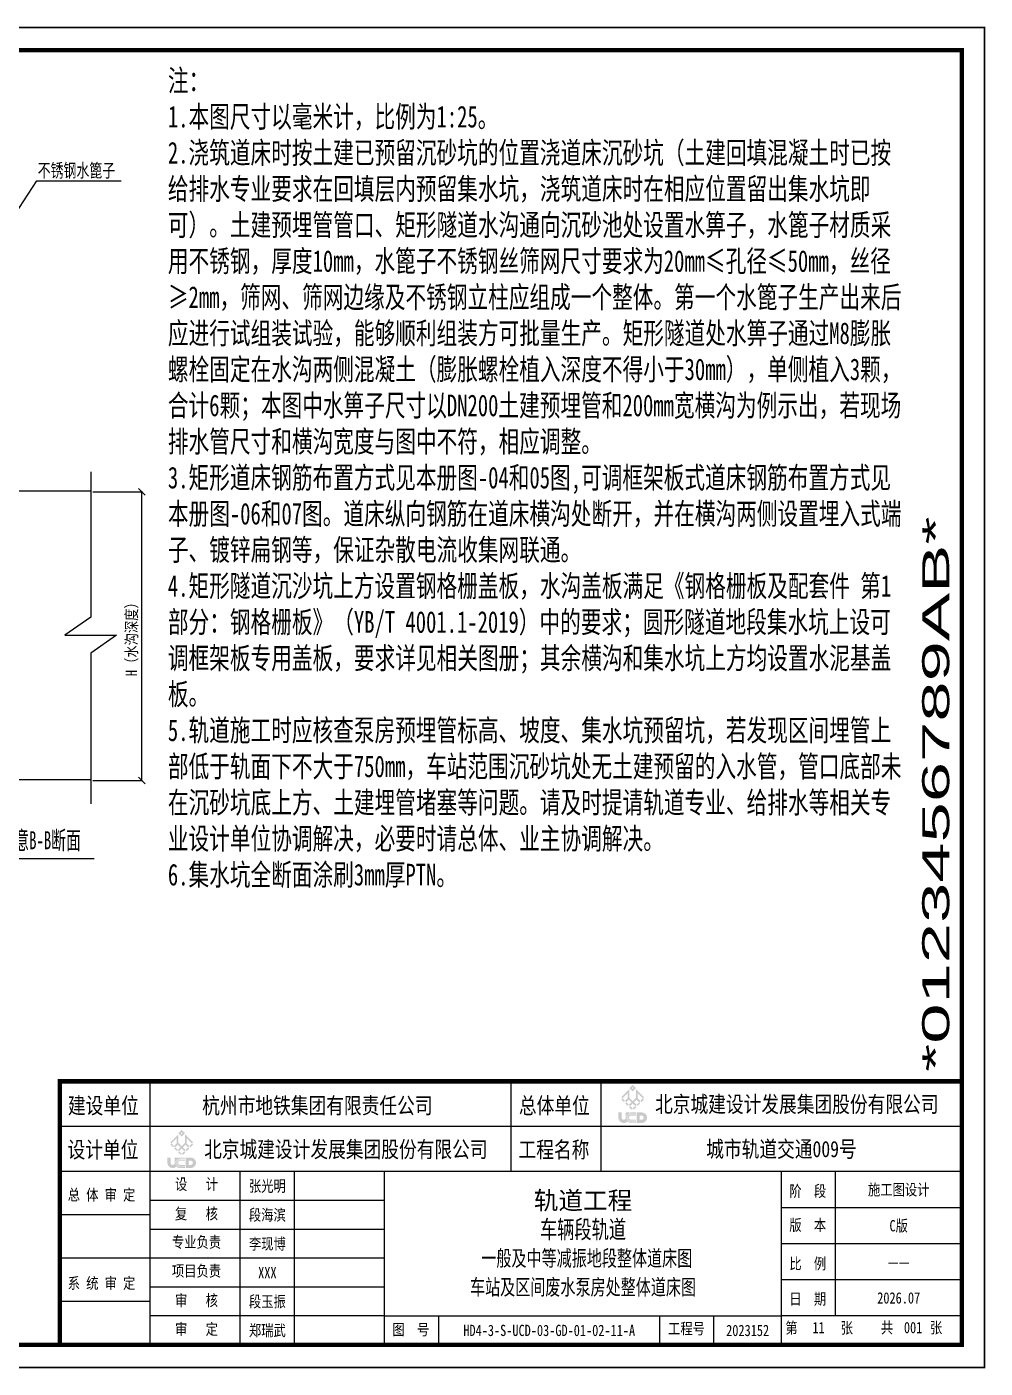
# Model space of a CAD drawing. Header units: inches. Extents: x 543053 to 596620, y -30642 to -5315.
# Drawn here: x 591307 to 596620, y -30642 to -23208 of the extents above; entities that cross this region are included whole.
import ezdxf
from ezdxf.enums import TextEntityAlignment as Align

# ---------------------------------------------------------------- set-up
doc = ezdxf.new("R2010")
doc.units = ezdxf.units.IN
doc.header["$MEASUREMENT"] = 0
doc.header["$PDSIZE"] = -20
doc.layers.get('DEFPOINTS').update_dxf_attribs({"color": 250})
for name, color, linetype in [('3', 3, 'Continuous'), ('BZ', 7, 'Continuous'), ('GesoftDrawFrameFrameBlockLayer', 7, 'Continuous'), ('GesoftDrawFrameInLineLayer', 85, 'Continuous'), ('GesoftDrawFrameOutLineLayer', 180, 'Continuous'), ('GesoftDrawFrameTitleLayer', 7, 'Continuous'), ('Secondary', 7, 'Continuous'), ('尺寸标注', 7, 'Continuous')]:
    doc.layers.add(name, color=color, linetype=linetype)
doc.styles.add('宋体', font='SimSun.ttf', dxfattribs={"width": 0.8})
doc.styles.add('宋体样式', font='SimSun.ttf', dxfattribs={"width": 0.8})
doc.styles.add('宋体样式宽度0.65', font='SimSun.ttf', dxfattribs={"width": 0.65})
doc.styles.add('宋体样式宽度0.7', font='SimSun.ttf', dxfattribs={"width": 0.7})
doc.styles.add('条形码', font='BC_C39.FBC', dxfattribs={"height": 11})
doc.dimstyles.new('5比1 STANDARD', dxfattribs={"dimscale": 25, "dimtxt": 2.5, "dimasz": 1.5, "dimexe": 0.125, "dimexo": 0.5, "dimgap": 0.5, "dimtad": 1, "dimdec": 0, "dimlfac": 0.2, "dimzin": 0, "dimdsep": 46, "dimtxsty": '宋体', "dimblk1": 'OBLIQUE', "dimblk2": 'OBLIQUE', "dimsah": 1, "dimcen": 0.09, "dimdle": 0.125, "dimclrd": 3, "dimclre": 3, "dimclrt": 3, "dimadec": 0, "dimazin": 0, "dimtfac": 1, "dimtdec": 0, "dimtix": 1, "dimtofl": 0, "dimtmove": 0, "dimatfit": 3, "dimldrblk": 'OBLIQUE', "dimfxl": 0, "dimtolj": 1, "dimtzin": 0, "dimlwd": -1, "dimarcsym": 0})

# ---------------------------------------------------------------- blocks, each defined once
blk = doc.blocks.new('1.5_eaa4bf46eeeead69e0f42e81b805ac6c')
at = {"layer": 'GesoftDrawFrameInLineLayer', "color": 0, "const_width": 1}
blk.add_lwpolyline([(0, 0), (0, 287), (-1020, 287), (-1020, 0), (0, 0)], dxfattribs=at)
at = {"layer": 'GesoftDrawFrameOutLineLayer', "color": 0, "const_width": 0.35}
blk.add_lwpolyline([(5, -5), (5, 292), (-1045, 292), (-1045, -5), (5, -5)], dxfattribs=at)
blk = doc.blocks.new('GESOFT00000000NEW_049a35bf7f0736cc4250df00ece10f93_eaa4bf46eeeead69e0f42e81b805ac6c_2e1cf7a908f61d0b50dc33cccab90907')
at = {"layer": 'GesoftDrawFrameTitleLayer'}
h = blk.add_hatch(color=7, dxfattribs=at)
h.paths.add_polyline_path([(-72.25, 56.91), (-72.98, 56.18), (-73.72, 56.91), (-72.99, 57.65)])
h.paths.add_polyline_path([(-72.99, 57.13), (-73.2, 56.92), (-72.99, 56.72), (-72.78, 56.93)], flags=16)
h.paths.add_polyline_path([(-73.73, 56.66), (-73.73, 54.75), (-72.99, 54.02), (-72.26, 54.75), (-72.26, 56.68), (-70.47, 54.89), (-70.72, 54.64), (-70.46, 54.38), (-71.04, 53.8), (-71.29, 54.05), (-71.56, 53.78), (-71.31, 53.53), (-71.88, 52.95), (-72.14, 53.2), (-72.41, 52.94), (-72.15, 52.69), (-72.73, 52.11), (-72.99, 52.36), (-73.24, 52.11), (-73.82, 52.69), (-73.57, 52.94), (-73.84, 53.21), (-74.09, 52.96), (-74.67, 53.54), (-74.42, 53.79), (-74.69, 54.06), (-74.94, 53.81), (-75.51, 54.38), (-75.26, 54.64), (-75.51, 54.88)])
h.paths.add_polyline_path([(-71.87, 55.79), (-71.87, 54.63), (-71.29, 54.05), (-70.72, 54.64)], flags=16)
h.paths.add_polyline_path([(-72.14, 54.36), (-72.72, 53.79), (-72.14, 53.2), (-71.56, 53.78)], flags=16)
h.paths.add_polyline_path([(-72.99, 53.53), (-73.57, 52.94), (-72.99, 52.36), (-72.41, 52.94)], flags=16)
h.paths.add_polyline_path([(-73.84, 54.37), (-74.42, 53.79), (-73.84, 53.21), (-73.25, 53.79)], flags=16)
h.paths.add_polyline_path([(-74.12, 54.63), (-74.12, 55.79), (-75.26, 54.64), (-74.69, 54.06)], flags=16)
edge = h.paths.add_edge_path()
edge.add_spline(control_points=[(-73.82, 51.43), (-73.82, 51.43), (-73.82, 51.52), (-73.82, 51.52), (-73.82, 51.52), (-74.53, 51.52), (-74.53, 51.52), (-74.53, 51.52), (-74.53, 50.35), (-74.53, 50.35), (-74.53, 50.09), (-74.74, 49.89), (-74.99, 49.89), (-75.24, 49.89), (-75.45, 50.09), (-75.45, 50.35), (-75.45, 50.35), (-75.45, 51.52), (-75.45, 51.52), (-75.45, 51.52), (-76.16, 51.52), (-76.16, 51.52), (-76.16, 51.52), (-76.16, 50.35), (-76.16, 50.35), (-76.16, 49.7), (-75.64, 49.18), (-74.99, 49.18), (-74.67, 49.18), (-74.38, 49.3), (-74.17, 49.51), (-73.96, 49.3), (-73.68, 49.18), (-73.36, 49.18), (-73.36, 49.18), (-72.27, 49.18), (-72.27, 49.18), (-72.27, 49.18), (-72.27, 49.32), (-72.27, 49.32), (-72.43, 49.32), (-73.37, 49.32), (-73.37, 49.33), (-73.93, 49.34), (-74.38, 49.8), (-74.38, 50.35), (-74.38, 50.91), (-73.93, 51.36), (-73.37, 51.38), (-73.37, 51.38), (-72.43, 51.38), (-72.27, 51.38), (-72.27, 51.38), (-72.27, 51.52), (-72.27, 51.52), (-72.27, 51.52), (-73.36, 51.52), (-73.36, 51.52), (-73.52, 51.52), (-73.68, 51.49), (-73.82, 51.43)], knot_values=[0, 0, 0, 0, 1, 1, 1, 2, 2, 2, 3, 3, 3, 4, 4, 4, 5, 5, 5, 6, 6, 6, 7, 7, 7, 8, 8, 8, 9, 9, 9, 10, 10, 10, 11, 11, 11, 12, 12, 12, 13, 13, 13, 14, 14, 14, 15, 15, 15, 16, 16, 16, 17, 17, 17, 18, 18, 18, 19, 19, 19, 20, 20, 20, 20], degree=3, periodic=0)
edge = h.paths.add_edge_path(flags=17)
edge.add_spline(control_points=[(-74.32, 50.35), (-74.32, 49.83), (-73.9, 49.39), (-73.37, 49.38), (-73.36, 49.38), (-72.43, 49.38), (-72.27, 49.38), (-72.27, 49.38), (-72.27, 49.5), (-72.27, 49.5), (-72.43, 49.5), (-73.37, 49.5), (-73.37, 49.51), (-73.84, 49.52), (-74.2, 49.89), (-74.2, 50.35), (-74.2, 50.81), (-73.84, 51.18), (-73.37, 51.2), (-73.37, 51.2), (-72.43, 51.2), (-72.27, 51.2), (-72.27, 51.2), (-72.27, 51.32), (-72.27, 51.32), (-72.43, 51.32), (-73.36, 51.32), (-73.37, 51.32), (-73.89, 51.31), (-74.32, 50.87), (-74.32, 50.35)], knot_values=[0, 0, 0, 0, 1, 1, 1, 2, 2, 2, 3, 3, 3, 4, 4, 4, 5, 5, 5, 6, 6, 6, 7, 7, 7, 8, 8, 8, 9, 9, 9, 10, 10, 10, 10], degree=3, periodic=0)
edge = h.paths.add_edge_path(flags=16)
edge.add_spline(control_points=[(-74.14, 50.35), (-74.14, 49.92), (-73.8, 49.57), (-73.37, 49.56), (-73.36, 49.56), (-72.43, 49.56), (-72.27, 49.56), (-72.27, 49.56), (-72.27, 49.68), (-72.27, 49.68), (-72.43, 49.68), (-73.36, 49.68), (-73.37, 49.68), (-73.73, 49.69), (-74.02, 49.98), (-74.02, 50.35), (-74.02, 50.71), (-73.74, 51.01), (-73.38, 51.02), (-73.37, 51.02), (-72.43, 51.02), (-72.27, 51.02), (-72.27, 51.02), (-72.27, 51.14), (-72.27, 51.14), (-72.43, 51.14), (-73.36, 51.14), (-73.37, 51.14), (-73.8, 51.13), (-74.14, 50.78), (-74.14, 50.35)], knot_values=[0, 0, 0, 0, 1, 1, 1, 2, 2, 2, 3, 3, 3, 4, 4, 4, 5, 5, 5, 6, 6, 6, 7, 7, 7, 8, 8, 8, 9, 9, 9, 10, 10, 10, 10], degree=3, periodic=0)
edge = h.paths.add_edge_path(flags=16)
edge.add_spline(control_points=[(-73.96, 50.35), (-73.96, 50.02), (-73.7, 49.75), (-73.37, 49.74), (-73.35, 49.74), (-72.43, 49.74), (-72.27, 49.74), (-72.27, 49.74), (-72.27, 49.89), (-72.27, 49.89), (-72.27, 49.89), (-73.31, 49.89), (-73.31, 49.89), (-73.56, 49.89), (-73.81, 50.1), (-73.81, 50.35), (-73.81, 50.6), (-73.56, 50.81), (-73.31, 50.81), (-73.31, 50.81), (-72.27, 50.81), (-72.27, 50.81), (-72.27, 50.81), (-72.27, 50.96), (-72.27, 50.96), (-72.43, 50.96), (-73.36, 50.96), (-73.37, 50.96), (-73.7, 50.95), (-73.96, 50.68), (-73.96, 50.35)], knot_values=[0, 0, 0, 0, 1, 1, 1, 2, 2, 2, 3, 3, 3, 4, 4, 4, 5, 5, 5, 6, 6, 6, 7, 7, 7, 8, 8, 8, 9, 9, 9, 10, 10, 10, 10], degree=3, periodic=0)
edge = h.paths.add_edge_path()
edge.add_spline(control_points=[(-70.98, 51.52), (-70.98, 51.52), (-71.45, 51.52), (-71.45, 51.52), (-71.45, 51.52), (-72.08, 51.52), (-72.08, 51.52), (-72.08, 51.52), (-72.08, 49.21), (-72.08, 49.21), (-72.08, 49.21), (-72.08, 49.21), (-72.08, 49.21), (-72.08, 49.21), (-72.07, 49.18), (-72.07, 49.18), (-72.07, 49.18), (-70.98, 49.18), (-70.98, 49.18), (-70.33, 49.18), (-69.81, 49.7), (-69.81, 50.35), (-69.81, 51), (-70.33, 51.52), (-70.98, 51.52)], knot_values=[0, 0, 0, 0, 1, 1, 1, 2, 2, 2, 3, 3, 3, 4, 4, 4, 5, 5, 5, 6, 6, 6, 7, 7, 7, 8, 8, 8, 8], degree=3, periodic=0)
edge = h.paths.add_edge_path(flags=16)
edge.add_spline(control_points=[(-70.98, 49.89), (-70.98, 49.89), (-71.45, 49.89), (-71.45, 49.89), (-71.45, 49.89), (-71.45, 50.81), (-71.45, 50.81), (-71.45, 50.81), (-70.98, 50.81), (-70.98, 50.81), (-70.73, 50.81), (-70.52, 50.6), (-70.52, 50.35), (-70.52, 50.1), (-70.73, 49.89), (-70.98, 49.89)], knot_values=[0, 0, 0, 0, 1, 1, 1, 2, 2, 2, 3, 3, 3, 4, 4, 4, 5, 5, 5, 5], degree=3, periodic=0)
h = blk.add_hatch(color=7, dxfattribs=at)
h.paths.add_polyline_path([(-172.25, 46.91), (-172.98, 46.18), (-173.72, 46.91), (-172.99, 47.65)])
h.paths.add_polyline_path([(-172.99, 47.13), (-173.2, 46.92), (-172.99, 46.72), (-172.78, 46.93)], flags=16)
h.paths.add_polyline_path([(-173.73, 46.66), (-173.73, 44.75), (-172.99, 44.02), (-172.26, 44.75), (-172.26, 46.68), (-170.47, 44.89), (-170.72, 44.64), (-170.46, 44.38), (-171.04, 43.8), (-171.29, 44.05), (-171.56, 43.78), (-171.31, 43.53), (-171.88, 42.95), (-172.14, 43.2), (-172.41, 42.94), (-172.15, 42.69), (-172.73, 42.11), (-172.99, 42.36), (-173.24, 42.11), (-173.82, 42.69), (-173.57, 42.94), (-173.84, 43.21), (-174.09, 42.96), (-174.67, 43.54), (-174.42, 43.79), (-174.69, 44.06), (-174.94, 43.81), (-175.51, 44.38), (-175.26, 44.64), (-175.51, 44.88)])
h.paths.add_polyline_path([(-171.87, 45.79), (-171.87, 44.63), (-171.29, 44.05), (-170.72, 44.64)], flags=16)
h.paths.add_polyline_path([(-172.14, 44.36), (-172.72, 43.79), (-172.14, 43.2), (-171.56, 43.78)], flags=16)
h.paths.add_polyline_path([(-172.99, 43.53), (-173.57, 42.94), (-172.99, 42.36), (-172.41, 42.94)], flags=16)
h.paths.add_polyline_path([(-173.84, 44.37), (-174.42, 43.79), (-173.84, 43.21), (-173.25, 43.79)], flags=16)
h.paths.add_polyline_path([(-174.12, 44.63), (-174.12, 45.79), (-175.26, 44.64), (-174.69, 44.06)], flags=16)
edge = h.paths.add_edge_path()
edge.add_spline(control_points=[(-173.82, 41.43), (-173.82, 41.43), (-173.82, 41.52), (-173.82, 41.52), (-173.82, 41.52), (-174.53, 41.52), (-174.53, 41.52), (-174.53, 41.52), (-174.53, 40.35), (-174.53, 40.35), (-174.53, 40.09), (-174.74, 39.89), (-174.99, 39.89), (-175.24, 39.89), (-175.45, 40.09), (-175.45, 40.35), (-175.45, 40.35), (-175.45, 41.52), (-175.45, 41.52), (-175.45, 41.52), (-176.16, 41.52), (-176.16, 41.52), (-176.16, 41.52), (-176.16, 40.35), (-176.16, 40.35), (-176.16, 39.7), (-175.64, 39.18), (-174.99, 39.18), (-174.67, 39.18), (-174.38, 39.3), (-174.17, 39.51), (-173.96, 39.3), (-173.68, 39.18), (-173.36, 39.18), (-173.36, 39.18), (-172.27, 39.18), (-172.27, 39.18), (-172.27, 39.18), (-172.27, 39.32), (-172.27, 39.32), (-172.43, 39.32), (-173.37, 39.32), (-173.37, 39.33), (-173.93, 39.34), (-174.38, 39.8), (-174.38, 40.35), (-174.38, 40.91), (-173.93, 41.36), (-173.37, 41.38), (-173.37, 41.38), (-172.43, 41.38), (-172.27, 41.38), (-172.27, 41.38), (-172.27, 41.52), (-172.27, 41.52), (-172.27, 41.52), (-173.36, 41.52), (-173.36, 41.52), (-173.52, 41.52), (-173.68, 41.49), (-173.82, 41.43)], knot_values=[0, 0, 0, 0, 1, 1, 1, 2, 2, 2, 3, 3, 3, 4, 4, 4, 5, 5, 5, 6, 6, 6, 7, 7, 7, 8, 8, 8, 9, 9, 9, 10, 10, 10, 11, 11, 11, 12, 12, 12, 13, 13, 13, 14, 14, 14, 15, 15, 15, 16, 16, 16, 17, 17, 17, 18, 18, 18, 19, 19, 19, 20, 20, 20, 20], degree=3, periodic=0)
edge = h.paths.add_edge_path(flags=17)
edge.add_spline(control_points=[(-174.32, 40.35), (-174.32, 39.83), (-173.9, 39.39), (-173.37, 39.38), (-173.36, 39.38), (-172.43, 39.38), (-172.27, 39.38), (-172.27, 39.38), (-172.27, 39.5), (-172.27, 39.5), (-172.43, 39.5), (-173.37, 39.5), (-173.37, 39.51), (-173.84, 39.52), (-174.2, 39.89), (-174.2, 40.35), (-174.2, 40.81), (-173.84, 41.18), (-173.37, 41.2), (-173.37, 41.2), (-172.43, 41.2), (-172.27, 41.2), (-172.27, 41.2), (-172.27, 41.32), (-172.27, 41.32), (-172.43, 41.32), (-173.36, 41.32), (-173.37, 41.32), (-173.89, 41.31), (-174.32, 40.87), (-174.32, 40.35)], knot_values=[0, 0, 0, 0, 1, 1, 1, 2, 2, 2, 3, 3, 3, 4, 4, 4, 5, 5, 5, 6, 6, 6, 7, 7, 7, 8, 8, 8, 9, 9, 9, 10, 10, 10, 10], degree=3, periodic=0)
edge = h.paths.add_edge_path(flags=16)
edge.add_spline(control_points=[(-174.14, 40.35), (-174.14, 39.92), (-173.8, 39.57), (-173.37, 39.56), (-173.36, 39.56), (-172.43, 39.56), (-172.27, 39.56), (-172.27, 39.56), (-172.27, 39.68), (-172.27, 39.68), (-172.43, 39.68), (-173.36, 39.68), (-173.37, 39.68), (-173.73, 39.69), (-174.02, 39.98), (-174.02, 40.35), (-174.02, 40.71), (-173.74, 41.01), (-173.38, 41.02), (-173.37, 41.02), (-172.43, 41.02), (-172.27, 41.02), (-172.27, 41.02), (-172.27, 41.14), (-172.27, 41.14), (-172.43, 41.14), (-173.36, 41.14), (-173.37, 41.14), (-173.8, 41.13), (-174.14, 40.78), (-174.14, 40.35)], knot_values=[0, 0, 0, 0, 1, 1, 1, 2, 2, 2, 3, 3, 3, 4, 4, 4, 5, 5, 5, 6, 6, 6, 7, 7, 7, 8, 8, 8, 9, 9, 9, 10, 10, 10, 10], degree=3, periodic=0)
edge = h.paths.add_edge_path(flags=16)
edge.add_spline(control_points=[(-173.96, 40.35), (-173.96, 40.02), (-173.7, 39.75), (-173.37, 39.74), (-173.35, 39.74), (-172.43, 39.74), (-172.27, 39.74), (-172.27, 39.74), (-172.27, 39.89), (-172.27, 39.89), (-172.27, 39.89), (-173.31, 39.89), (-173.31, 39.89), (-173.56, 39.89), (-173.81, 40.1), (-173.81, 40.35), (-173.81, 40.6), (-173.56, 40.81), (-173.31, 40.81), (-173.31, 40.81), (-172.27, 40.81), (-172.27, 40.81), (-172.27, 40.81), (-172.27, 40.96), (-172.27, 40.96), (-172.43, 40.96), (-173.36, 40.96), (-173.37, 40.96), (-173.7, 40.95), (-173.96, 40.68), (-173.96, 40.35)], knot_values=[0, 0, 0, 0, 1, 1, 1, 2, 2, 2, 3, 3, 3, 4, 4, 4, 5, 5, 5, 6, 6, 6, 7, 7, 7, 8, 8, 8, 9, 9, 9, 10, 10, 10, 10], degree=3, periodic=0)
edge = h.paths.add_edge_path()
edge.add_spline(control_points=[(-170.98, 41.52), (-170.98, 41.52), (-171.45, 41.52), (-171.45, 41.52), (-171.45, 41.52), (-172.08, 41.52), (-172.08, 41.52), (-172.08, 41.52), (-172.08, 39.21), (-172.08, 39.21), (-172.08, 39.21), (-172.08, 39.21), (-172.08, 39.21), (-172.08, 39.21), (-172.07, 39.18), (-172.07, 39.18), (-172.07, 39.18), (-170.98, 39.18), (-170.98, 39.18), (-170.33, 39.18), (-169.81, 39.7), (-169.81, 40.35), (-169.81, 41), (-170.33, 41.52), (-170.98, 41.52)], knot_values=[0, 0, 0, 0, 1, 1, 1, 2, 2, 2, 3, 3, 3, 4, 4, 4, 5, 5, 5, 6, 6, 6, 7, 7, 7, 8, 8, 8, 8], degree=3, periodic=0)
edge = h.paths.add_edge_path(flags=16)
edge.add_spline(control_points=[(-170.98, 39.89), (-170.98, 39.89), (-171.45, 39.89), (-171.45, 39.89), (-171.45, 39.89), (-171.45, 40.81), (-171.45, 40.81), (-171.45, 40.81), (-170.98, 40.81), (-170.98, 40.81), (-170.73, 40.81), (-170.52, 40.6), (-170.52, 40.35), (-170.52, 40.1), (-170.73, 39.89), (-170.98, 39.89)], knot_values=[0, 0, 0, 0, 1, 1, 1, 2, 2, 2, 3, 3, 3, 4, 4, 4, 5, 5, 5, 5], degree=3, periodic=0)
at = {"layer": 'GesoftDrawFrameTitleLayer', "color": 7}
for p, q in [((-180, 0), (-180, 58.4)), ((-100, 58.4), (-100, 38.4)), ((-80, 38.4), (-80, 58.4)), ((-200, 48.4), (-200, 0)), ((-180, 48.4), (-200, 48.4)), ((0, 48.4), (-180, 48.4)), ((-180, 38.4), (-200, 38.4)), ((0, 38.4), (-180, 38.4)), ((-160, 0), (-160, 38.4)), ((-148, 0), (-148, 38.4)), ((-128, 0), (-128, 38.4)), ((-40, 0), (-40, 38.4)), ((-28, 6.4), (-28, 38.4)), ((-128, 32), (-180, 32)), ((0, 30.4), (-40, 30.4)), ((-180, 28.8), (-200, 28.8)), ((-128, 25.6), (-180, 25.6)), ((0, 22.4), (-40, 22.4)), ((-180, 19.2), (-200, 19.2)), ((-128, 19.2), (-180, 19.2)), ((-128, 12.8), (-180, 12.8)), ((0, 14.4), (-40, 14.4)), ((-180, 9.6), (-200, 9.6)), ((0, 10), (0, 0)), ((0, 10), (0, 0)), ((-128, 6.4), (-180, 6.4)), ((-128, 6.4), (-40, 6.4)), ((-116, 0), (-116, 6.4)), ((-67, 0), (-67, 6.4)), ((-55, 0), (-55, 6.4)), ((0, 6.4), (-40, 6.4)), ((-180, 0), (-200, 0))]:
    blk.add_line(p, q, dxfattribs=at)
at = {"layer": 'GesoftDrawFrameTitleLayer', "color": 7, "const_width": 1}
blk.add_lwpolyline([(0, 0), (0, 58.4), (-200, 58.4), (-200, 0)], close=True, dxfattribs=at)
at = {"layer": 'GesoftDrawFrameTitleLayer', "color": 7}
blk.add_point((-180, 48.4), dxfattribs=at)
at = {"layer": 'GesoftDrawFrameFrameBlockLayer'}
blk.add_blockref('1.5_eaa4bf46eeeead69e0f42e81b805ac6c', (0, 0), dxfattribs=at)
at = {"layer": 'GesoftDrawFrameTitleLayer', "color": 7, "width": 0.8}
for s, height, style, p in [('建设单位', 3.6, '宋体样式宽度0.7', (-198.22, 51.24)), (' 杭州市地铁集团有限责任公司', 3.6, '宋体样式宽度0.7', (-170.4, 51.24)), ('总体单位', 3.6, '宋体样式宽度0.7', (-98.22, 51.24)), ('北京城建设计发展集团股份有限公司', 3.6, '宋体样式宽度0.7', (-68.03, 51.54)), ('设计单位', 3.6, '宋体样式宽度0.7', (-198.3, 41.47)), ('北京城建设计发展集团股份有限公司', 3.6, '宋体样式宽度0.7', (-168.03, 41.54)), ('工程名称', 3.6, '宋体样式宽度0.7', (-98.3, 41.47)), ('阶  段', 2.5, '宋体样式宽度0.7', (-38.26, 32.83)), ('总 体 审 定', 2.5, '宋体样式宽度0.7', (-198.26, 32.01)), ('版  本', 2.5, '宋体样式宽度0.7', (-38.26, 25.3)), ('比  例', 2.5, '宋体样式宽度0.7', (-38.26, 16.75)), ('系 统 审 定', 2.5, '宋体样式宽度0.7', (-198.26, 12.42)), ('日  期', 2.5, '宋体样式宽度0.7', (-38.26, 8.93)), ('图  号', 2.5, '宋体样式宽度0.7', (-126.26, 2.12)), ('工程号', 2.5, '宋体样式宽度0.65', (-65.14, 2.34)), ('第       张', 2.5, '宋体样式宽度0.7', (-39.12, 2.52)), ('共      张', 2.5, '宋体样式宽度0.7', (-17.95, 2.56))]:
    blk.add_text(s, height=height, dxfattribs=dict(at, style=style)).set_placement(p)
at = {"layer": 'GesoftDrawFrameTitleLayer', "color": 7, "style": '宋体样式宽度0.65', "width": 0.8}
for s, p in [('设   计', (-169.71, 35.65)), ('复   核', (-169.71, 29.13)), ('专业负责', (-169.71, 22.83)), ('项目负责', (-169.71, 16.43)), ('审   核', (-169.71, 9.92)), ('审   定', (-169.71, 3.54))]:
    blk.add_text(s, height=2.5, dxfattribs=at).set_placement(p, align=Align.MIDDLE)
at = {"layer": 'GesoftDrawFrameTitleLayer', "color": 7, "style": '条形码', "width": 2}
blk.add_attdef('BARCODE', (-2.8, 60.5), '', height=6, rotation=90, dxfattribs=at)
at = {"layer": 'GesoftDrawFrameTitleLayer', "style": '宋体样式'}
for tag, height, width, p in [('GCMC0', 3.6, 0.8, (-40, 43.4)), ('SHEJI', 2.5, 0.8, (-154, 35.2)), ('SHEJI2', 2.5, 0.8, (-137.76, 35.27)), ('SJJD', 2.5, 0.8, (-14, 34.4)), ('JIAOHE', 2.5, 0.8, (-154, 28.8)), ('JIAOHE2', 2.5, 0.8, (-137.61, 28.83)), ('VERSION0', 2.5, 0.8, (-14, 26.4)), ('ZTSD', 2.5, 0.8, (-190, 24)), ('CEMING', 4, 0.7, (-84, 22.59)), ('ZYFZR1', 2.5, 0.8, (-154, 22.4)), ('ZYFZR2', 2.5, 0.8, (-137.76, 22.24)), ('BILI', 2.5, 0.8, (-14, 18.4)), ('XMFZR1', 2.5, 0.8, (-154, 16)), ('XMFZR2', 2.5, 0.8, (-137.98, 16.22)), ('DOCNAME0', 3.5, 0.9, (-84, 13.27)), ('SENHE', 2.5, 0.8, (-154, 9.6)), ('SENHE2', 2.5, 0.8, (-137.41, 9.52)), ('DOCNAME2', 3.5, 0.9, (-84, 9.42)), ('RIQI', 2.5, 0.8, (-14, 10.4)), ('XTSD', 2.5, 0.8, (-190, 4.8)), ('SENDING', 2.5, 0.8, (-154, 3.2)), ('SENDING2', 2.5, 0.8, (-137.41, 3.81)), ('TUHAO', 2.5, 0.8, (-91.5, 3.2)), ('PROJECTNO', 2.5, 0.8, (-47.5, 3.2)), ('PAGENUMBER', 2.5, 0.8, (-31.78, 3.83)), ('PAGECOUNT', 2.5, 0.8, (-10.8, 3.83))]:
    blk.add_attdef(tag, text='', height=height, dxfattribs=dict(at, width=width)).set_placement(p, align=Align.MIDDLE_CENTER)
blk.add_attdef('PIANMING', text='', height=4, dxfattribs=at).set_placement((-84, 31.09), align=Align.MIDDLE_CENTER)
blk = doc.blocks.new('_OBLIQUE')
at = {"color": 0, "linetype": 'ByBlock'}
blk.add_line((-0.5, -0.5), (0.5, 0.5), dxfattribs=at)
blk = doc.blocks.new('*D94')
at = {"layer": 'DEFPOINTS', "color": 0, "transparency": 16777216}
for p in [(591661.3, -25784.9), (591945.2, -25784.9), (591661.3, -27384.9)]:
    blk.add_point(p, dxfattribs=at)
at = {"layer": '尺寸标注', "color": 3, "lineweight": -2, "transparency": 16777216}
for p, q in [((591673.8, -25784.9), (591948.4, -25784.9)), ((591673.8, -27384.9), (591948.4, -27384.9))]:
    blk.add_line(p, q, dxfattribs=at)
at = {"layer": '尺寸标注', "color": 3, "transparency": 16777216}
blk.add_line((591945.2, -27388), (591945.2, -25781.7), dxfattribs=at)
at = {"layer": '尺寸标注', "color": 3, "transparency": 16777216, "xscale": 37.5, "yscale": 37.5, "zscale": 37.5}
for p, rotation in [((591945.2, -25784.9), 90), ((591945.2, -27384.9), 270)]:
    blk.add_blockref('_OBLIQUE', p, dxfattribs=dict(at, rotation=rotation))
at = {"layer": '尺寸标注', "color": 3, "transparency": 16777216, "insert": (591891.4, -26584.9), "char_height": 62.5, "attachment_point": 5, "rotation": 90, "style": '宋体'}
blk.add_mtext('\\A1;H（水沟深度）', dxfattribs=at)

msp = doc.modelspace()

# ---------------------------------------------------------------- linework, layer by layer
at = {"color": 4, "ltscale": 3}
msp.add_line((590559.8, -27816.45), (591680.38, -27816.45), dxfattribs=at)
at = {"color": 3}
msp.add_lwpolyline([(591242.31, -24246.62), (591362.14, -24062.39), (591829.96, -24062.39)], dxfattribs=at)
msp.add_lwpolyline([(591661.33, -25673.45), (591661.33, -26479.17), (591518.23, -26579.17), (591804.42, -26579.17), (591661.33, -26679.17), (591661.33, -27513.95)])
at = {"layer": '尺寸标注', "color": 0}
for p, q in [((590619.8, -25779.17), (591660.2, -25779.17)), ((590619.8, -27379.17), (591661.33, -27379.17))]:
    msp.add_line(p, q, dxfattribs=at)

# ---------------------------------------------------------------- block references
ref = msp.add_blockref('GESOFT00000000NEW_049a35bf7f0736cc4250df00ece10f93_eaa4bf46eeeead69e0f42e81b805ac6c_2e1cf7a908f61d0b50dc33cccab90907', (596490.77, -30512.4), dxfattribs=dict(at, xscale=25, yscale=25, zscale=25))
ref.add_attrib('GCMC0', '城市轨道交通009号', dxfattribs={"layer": 'GesoftDrawFrameTitleLayer', "height": 90, "style": '宋体样式', "width": 0.8}).set_placement((595490.77, -29427.4), align=Align.MIDDLE_CENTER)
ref.add_attrib('PIANMING', '轨道工程', dxfattribs={"layer": 'GesoftDrawFrameTitleLayer', "height": 100, "style": '宋体样式'}).set_placement((594390.77, -29712.4), align=Align.MIDDLE_CENTER)
ref.add_attrib('CEMING', '车辆段轨道', dxfattribs={"layer": 'GesoftDrawFrameTitleLayer', "height": 100, "style": '宋体样式', "width": 0.7}).set_placement((594390.77, -29872.4), align=Align.MIDDLE_CENTER)
ref.add_attrib('DOCNAME0', ' 一般及中等减振地段整体道床图', dxfattribs={"layer": 'GesoftDrawFrameTitleLayer', "height": 87.5, "style": '宋体样式', "width": 0.7}).set_placement((594390.77, -30032.4), align=Align.MIDDLE_CENTER)
ref.add_attrib('DOCNAME2', '车站及区间废水泵房处整体道床图', dxfattribs={"layer": 'GesoftDrawFrameTitleLayer', "height": 87.5, "style": '宋体样式', "width": 0.7}).set_placement((594390.77, -30192.4), align=Align.MIDDLE_CENTER)
ref.add_attrib('TUHAO', 'HD4-3-S-UCD-03-GD-01-02-11-A', dxfattribs={"layer": 'GesoftDrawFrameTitleLayer', "height": 62.5, "style": '宋体样式', "width": 0.8}).set_placement((594203.28, -30432.4), align=Align.MIDDLE_CENTER)
ref.add_attrib('VERSION0', 'C版', dxfattribs={"layer": 'GesoftDrawFrameTitleLayer', "height": 62.5, "style": '宋体样式', "width": 0.8}).set_placement((596140.77, -29852.4), align=Align.MIDDLE_CENTER)
ref.add_attrib('SJJD', '施工图设计', dxfattribs={"layer": 'GesoftDrawFrameTitleLayer', "height": 62.5, "style": '宋体样式', "width": 0.8}).set_placement((596140.77, -29652.4), align=Align.MIDDLE_CENTER)
ref.add_attrib('BILI', '——', dxfattribs={"layer": 'GesoftDrawFrameTitleLayer', "height": 62.5, "style": '宋体样式', "width": 0.8}).set_placement((596140.77, -30052.4), align=Align.MIDDLE_CENTER)
ref.add_attrib('RIQI', '2026.07', dxfattribs={"layer": 'GesoftDrawFrameTitleLayer', "height": 62.5, "style": '宋体样式', "width": 0.8}).set_placement((596140.77, -30252.4), align=Align.MIDDLE_CENTER)
ref.add_attrib('PROJECTNO', '2023152', dxfattribs={"layer": 'GesoftDrawFrameTitleLayer', "height": 62.5, "style": '宋体样式', "width": 0.8}).set_placement((595303.32, -30432.4), align=Align.MIDDLE_CENTER)
ref.add_attrib('PAGENUMBER', '11', dxfattribs={"layer": 'GesoftDrawFrameTitleLayer', "height": 62.5, "style": '宋体样式', "width": 0.8}).set_placement((595696.19, -30416.63), align=Align.MIDDLE_CENTER)
ref.add_attrib('PAGECOUNT', '001', dxfattribs={"layer": 'GesoftDrawFrameTitleLayer', "height": 62.5, "style": '宋体样式', "width": 0.8}).set_placement((596220.7, -30416.63), align=Align.MIDDLE_CENTER)
ref.add_attrib('SENDING', '郑瑞武', dxfattribs={"layer": 'GesoftDrawFrameTitleLayer', "height": 62.5, "style": '宋体样式', "width": 0.8}).set_placement((592640.77, -30432.4), align=Align.MIDDLE_CENTER)
ref.add_attrib('SENHE', '段玉振', dxfattribs={"layer": 'GesoftDrawFrameTitleLayer', "height": 62.5, "style": '宋体样式', "width": 0.8}).set_placement((592640.77, -30272.4), align=Align.MIDDLE_CENTER)
ref.add_attrib('ZYFZR1', '李现博', dxfattribs={"layer": 'GesoftDrawFrameTitleLayer', "height": 62.5, "style": '宋体样式', "width": 0.8}).set_placement((592640.77, -29952.4), align=Align.MIDDLE_CENTER)
ref.add_attrib('JIAOHE', '段海滨', dxfattribs={"layer": 'GesoftDrawFrameTitleLayer', "height": 62.5, "style": '宋体样式', "width": 0.8}).set_placement((592640.77, -29792.4), align=Align.MIDDLE_CENTER)
ref.add_attrib('SHEJI', '张光明', dxfattribs={"layer": 'GesoftDrawFrameTitleLayer', "height": 62.5, "style": '宋体样式', "width": 0.8}).set_placement((592640.77, -29632.4), align=Align.MIDDLE_CENTER)
ref.add_attrib('BARCODE', '*0123456789AB*', (596420.86, -28999.84), dxfattribs={"layer": 'GesoftDrawFrameTitleLayer', "color": 7, "height": 150, "rotation": 90, "style": '条形码', "width": 2})
ref.add_attrib('XMFZR1', 'XXX', dxfattribs={"layer": 'GesoftDrawFrameTitleLayer', "height": 62.5, "style": '宋体样式', "width": 0.8}).set_placement((592640.77, -30112.4), align=Align.MIDDLE_CENTER)

# ---------------------------------------------------------------- texts
at = {"layer": '3', "style": '宋体', "width": 0.7}
msp.add_text('不锈钢水篦子', height=75, dxfattribs=at).set_placement((591367.44, -24041.62))
at = {"layer": 'BZ', "color": 3, "linetype": 'Continuous', "style": '宋体', "width": 0.6}
msp.add_text('矩形水箅子安装示意B-B断面', height=100, dxfattribs=at).set_placement((590583.68, -27766.11))
at = {"layer": 'Secondary', "color": 2, "insert": (592089.33, -23445.61), "char_height": 120, "width": 4089.4108, "attachment_point": 1, "style": '宋体'}
msp.add_mtext('{\\W0.7;\\C256;注：\\P1.本图尺寸以毫米计，比例为1:25。\\P2.浇筑道床时按土建已预留沉砂坑的位置浇道床沉砂坑（土建回填混凝土时已按给排水专业要求在回填层内预留集水坑，浇筑道床时在相应位置留出集水坑即可）。土建预埋管管口、矩形隧道水沟通向沉砂池处设置水箅子，\\fNSimSun|b0|i0|c134|p49;\\C7;水篦子材质采用不锈钢，厚度10mm，水篦子\\fSimSun|b0|i0|c134|p2;\\C256;不锈钢丝\\fNSimSun|b0|i0|c134|p49;\\C7;筛网尺寸要求为\\fSimSun|b0|i0|c134|p2;\\C256;20mm≤孔径≤50mm，丝径≥2mm\\fNSimSun|b0|i0|c134|p49;\\C7;，筛网、筛网边缘及不锈钢立柱应组成一个整体。第一个水篦子生产出来后应进行试组装试验，能够顺利组装方可批量生产。矩形隧道处水箅子通过M8膨胀螺栓固定在水沟两侧混凝土（膨胀螺栓植入深度不得小于30mm），单侧植入3颗，合计6颗；\\fSimSun|b0|i0|c134|p2;\\C256;本图中水箅子尺寸以DN200土建预埋管和200mm宽横沟为例示出，若现场排水管尺寸和横沟宽度与图中不符，相应调整。\\P3.矩形道床\\A1;钢筋布置方式见本册图-04和05图,可调框架板式道床钢筋布置方式见本册图-06和07图。道床纵向钢筋在道床横沟处断开，并在横沟两侧设置埋入式端子、镀锌扁钢等，保证杂散电流收集网联通。\\P\\A0;4.矩形隧道沉沙坑上方设置钢格栅盖板，水沟盖板满足《\\C2;钢格栅板及配套件 第1部分：钢格栅板》（YB/T 4001.1-2019）中的要求；圆形隧道地段集水坑上设可调框架板专用盖板，要求详见相关图册；其余横沟和\\C256;集水坑上方均设置水泥基盖板。\\P5.轨道施工时应核查泵房预埋管标高、坡度、集水坑预留坑，若发现\\C2;区间埋管上部低于轨面下不大于750mm，车站范围沉砂坑处无土建预留的入水管，管口底部未在沉砂坑底上方、土建埋管堵塞等问题。\\C256;请及时提请轨道专业、给排水等相关专业设计单位协调解决，必要时请总体、业主协调解决。\\P6.\\A1;集水坑全断面涂刷3mm厚PTN。}', dxfattribs=at)

# ---------------------------------------------------------------- dimensions: what is measured, and where the dimension line sits
at = {"layer": '尺寸标注', "color": 0}
dim = msp.add_linear_dim(base=(591945.25, -25784.86), p1=(591661.33, -27384.86), p2=(591661.33, -25784.86), angle=90, text='H（水沟深度）', dimstyle='5比1 STANDARD', dxfattribs=at)
dim.commit()
dim.dimension.update_dxf_attribs({"geometry": '*D94', "text_midpoint": (591891.37, -26584.86)})

doc.saveas('drawing.dxf')
